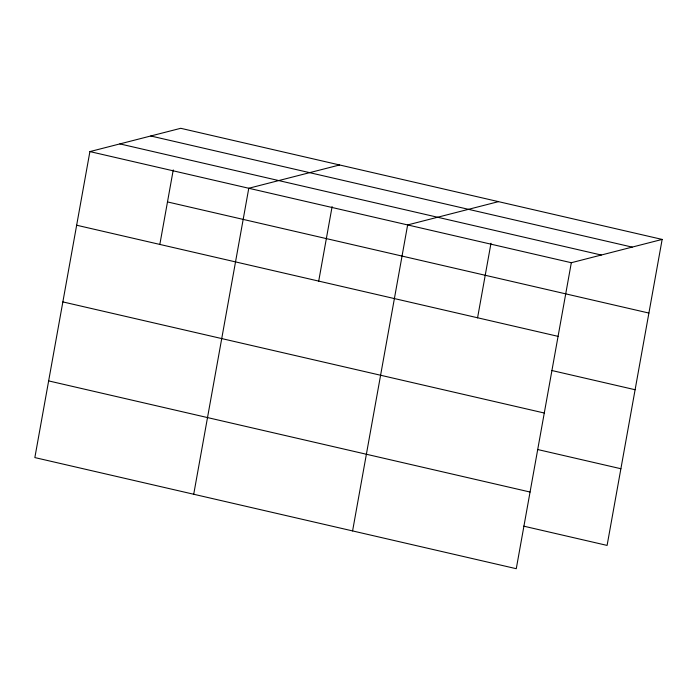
<?xml version="1.0" encoding="UTF-8"?>
<svg xmlns="http://www.w3.org/2000/svg" width="697" height="697" viewBox="0 0 697 697"><rect width="100%" height="100%" fill="white"/><g stroke="black" fill="none" stroke-linecap="round" stroke-linejoin="round"><path stroke-width="1.05" d="M662.15 239.419L180.732 128.3L89.904 151.589L34.85 457.581L516.268 568.7L571.322 262.717L662.15 239.419L607.096 545.411L523.674 526.148M159.822 244.525L173.248 169.92M193.714 494.251L248.777 188.26L339.605 164.971M318.686 281.205L332.112 206.591M352.586 530.922L407.64 224.931L498.468 201.642M477.558 317.876L490.984 243.262M150.761 135.985L632.179 247.113M119.875 143.904L601.293 255.032M89.904 151.589L571.322 262.717M167.489 201.93L648.898 313.058M76.653 225.227L558.07 336.355M551.684 370.473L635.106 389.736M62.861 301.906L544.279 413.025M537.465 449.478L620.888 468.732M48.642 380.902L530.06 492.03"/></g></svg>
